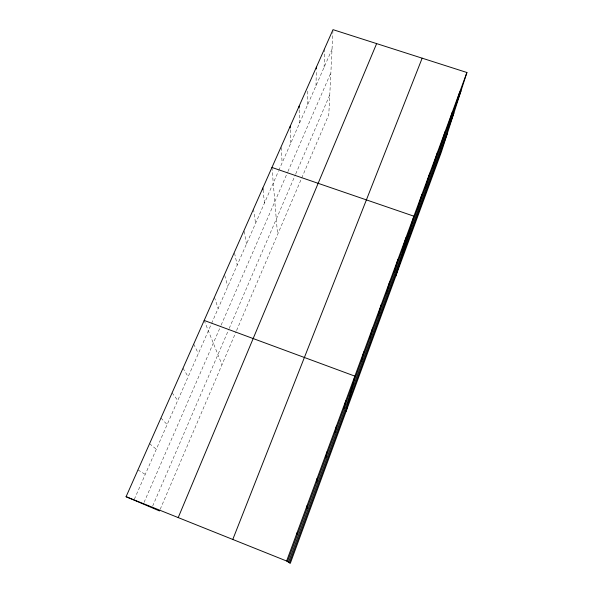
<?xml version="1.0" encoding="UTF-8"?>
<svg xmlns="http://www.w3.org/2000/svg" width="593" height="593" viewBox="0 0 593 593"><rect width="100%" height="100%" fill="white"/><g stroke="black" fill="none" stroke-linecap="round" stroke-linejoin="round"><path stroke-width="0.44" stroke-dasharray="2.96 2.22" d="M307.752 104.494L307.804 90.099M315.995 85.74L316.299 70.73M324.082 67.313L324.764 48.255M332.962 30.54L328.789 114.671L236.385 330.976M160.221 509.254L236.029 331.813M152.668 506.088L228.854 329.234M229.209 328.396L295.381 174.787M295.729 173.971L329.767 94.954M144.062 502.382L220.796 325.92M221.152 325.097L287.575 172.348M287.931 171.525L330.864 72.791M134.344 499.254L211.249 324.186M211.612 323.355L278.428 171.258M278.792 170.413L332.036 49.219M137.954 469.908L145.255 474.407M149.577 443.668L156.307 449.249M160.955 417.991L167.137 424.603M172.096 392.84L177.744 400.453M183.007 368.209L188.144 376.777M193.696 344.081L198.344 353.561M204.17 320.442L221.99 364.68M214.436 297.278L218.15 308.471M224.732 275.426L227.771 286.575M234.546 253.159L237.207 265.086M244.19 231.381L246.473 243.997M253.515 209.07L255.568 223.294M263.018 189.827L264.493 202.976M271.95 167.463L277.576 234.539M281.23 147.538L282.12 162.853M290.348 129.756L290.822 143.039M299.161 109.838L299.361 123.596"/><path stroke-width="0.89" d="M307.13 508.305L307.181 505.31M316.336 68.966L316.373 67.202M316.647 482.494L317.129 478.358M325.965 457.218L326.862 451.985M335.097 432.445L336.394 426.167M344.044 408.169L345.726 400.89M346.164 411.26L354.859 376.132L204.17 320.442M361.419 361.048L363.813 351.879M369.854 338.173L372.582 328.122M378.119 315.743L381.173 304.832M386.236 293.735L389.601 282.016M394.197 272.143L397.859 259.638M402.01 250.958L405.953 237.704M395.753 276.242L413.892 216.186L271.95 167.463M417.428 209.129L421.912 194.452M425.033 188.5L429.784 173.141M432.497 168.249L437.493 152.238M439.828 148.369L445.061 131.728M447.018 128.851L452.489 111.617M454.082 109.69L459.775 91.878M466.921 72.502L441.348 152.112L290.296 563.35L286.619 561.015L126.079 496.712L333.007 29.65L466.921 72.502L286.619 561.015M288.524 562.223L453.927 112.959M289.473 562.824L447.263 133.699M287.494 561.571L461.028 90.87M232.79 539.452L422.157 58.181M178.211 517.593L376.629 43.608M126.079 496.712L159.502 510.951M297.019 532.855L297.419 534.656M262.818 188.07L263.018 189.827M290.229 126.213L290.288 127.984M299.109 106.169L299.131 108.008"/></g></svg>
